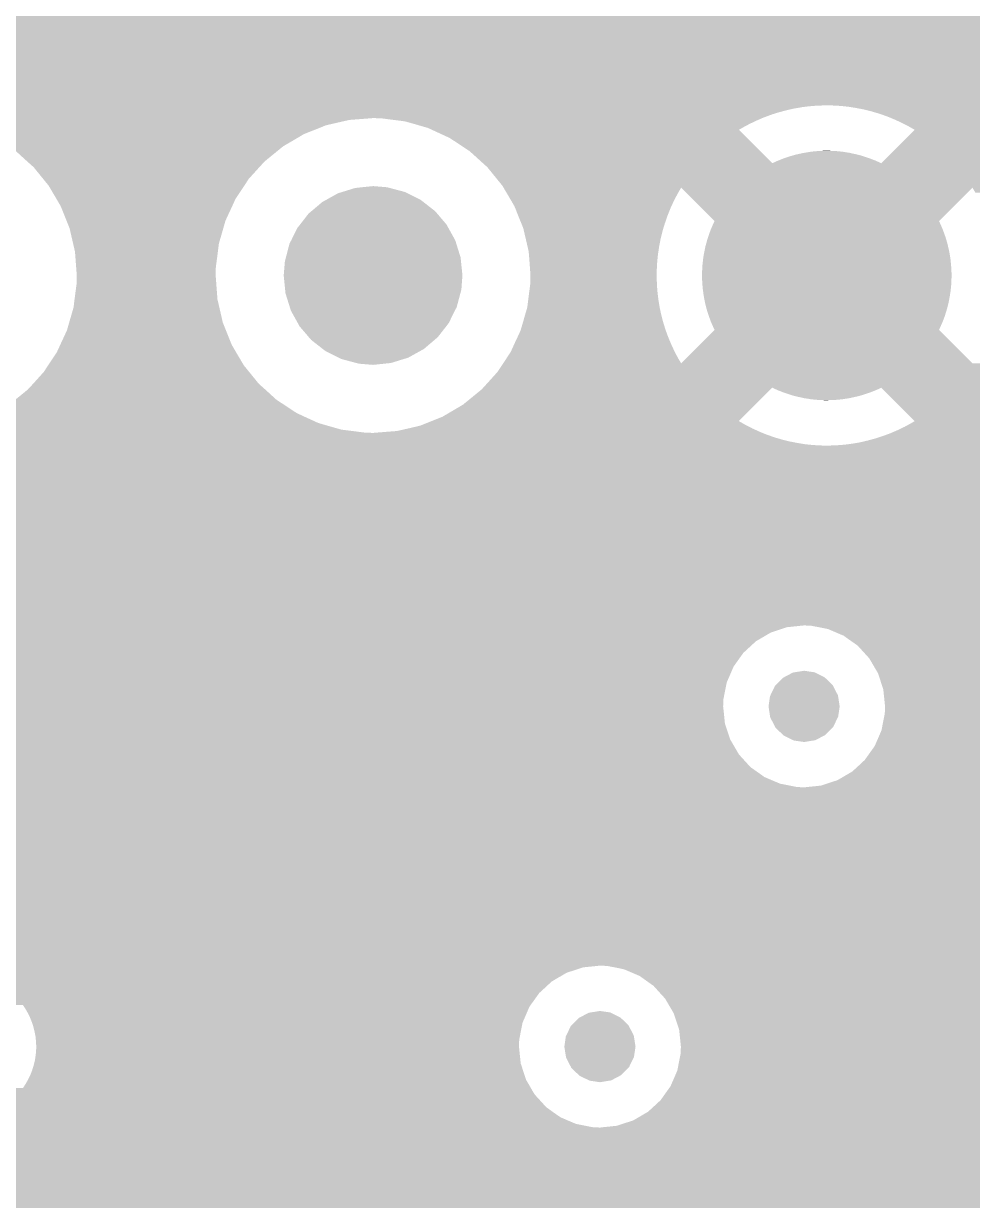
# Model space of a CAD drawing. Extents: x 295 to 953, y 10 to 290.
# Drawn here: x 633.97 to 644.59, y 228.3 to 241.48 of the extents above; entities that cross this region are included whole.
import ezdxf

# ---------------------------------------------------------------- set-up
doc = ezdxf.new("R2010")
doc.units = 0
doc.header["$LTSCALE"] = 5
doc.header["$MEASUREMENT"] = 0
doc.layers.add('FROMC1', color=7, linetype='CONTINUOUS')

msp = doc.modelspace()

# ---------------------------------------------------------------- linework, layer by layer
at = {"layer": 'FROMC1'}
for points in [[(596.096, 241.387), (596.036, 241.569), (653.376, 241.387), (653.376, 241.569)], [(596.116, 241.196), (596.096, 241.387), (653.376, 241.196), (653.376, 241.387)], [(596.076, 240.928), (596.113, 241.116), (653.376, 240.928), (653.376, 241.116)], [(596.113, 241.116), (596.116, 241.196), (653.376, 241.116), (653.376, 241.196)], [(596, 240.752), (596.076, 240.928), (653.376, 240.752), (653.376, 240.928)], [(595.889, 240.596), (596, 240.752), (653.376, 240.596), (653.376, 240.752)], [(595.871, 240.579), (595.889, 240.596), (653.376, 240.579), (653.376, 240.596)], [(605.449, 240.575), (605.37, 240.579), (653.376, 240.575), (653.376, 240.579)], [(605.523, 240.561), (605.449, 240.575), (653.376, 240.561), (653.376, 240.575)], [(605.538, 240.558), (605.523, 240.561), (642.852, 240.558), (642.94, 240.561)], [(605.574, 240.551), (605.538, 240.558), (642.765, 240.551), (642.852, 240.558)], [(643.028, 240.56), (642.94, 240.561), (653.376, 240.56), (653.376, 240.561)], [(643.116, 240.555), (643.028, 240.56), (653.376, 240.555), (653.376, 240.56)], [(643.203, 240.546), (643.116, 240.555), (653.376, 240.546), (653.376, 240.555)], [(605.63, 240.54), (605.574, 240.551), (642.677, 240.54), (642.765, 240.551)], [(605.638, 240.538), (605.63, 240.54), (642.669, 240.538), (642.677, 240.54)], [(605.669, 240.525), (605.638, 240.538), (642.591, 240.525), (642.669, 240.538)], [(605.714, 240.505), (605.669, 240.525), (642.505, 240.505), (642.591, 240.525)], [(605.768, 240.482), (605.714, 240.505), (642.42, 240.482), (642.505, 240.505)], [(605.814, 240.463), (605.768, 240.482), (642.358, 240.463), (642.42, 240.482)], [(605.824, 240.455), (605.814, 240.463), (642.336, 240.455), (642.358, 240.463)], [(605.867, 240.425), (605.824, 240.455), (642.254, 240.425), (642.336, 240.455)], [(605.875, 240.419), (605.867, 240.425), (642.24, 240.419), (642.254, 240.425)], [(643.29, 240.532), (643.203, 240.546), (653.376, 240.532), (653.376, 240.546)], [(643.377, 240.515), (643.29, 240.532), (653.376, 240.515), (653.376, 240.532)], [(643.462, 240.494), (643.377, 240.515), (653.376, 240.494), (653.376, 240.515)], [(643.546, 240.469), (643.462, 240.494), (653.376, 240.469), (653.376, 240.494)], [(643.63, 240.44), (643.546, 240.469), (653.376, 240.44), (653.376, 240.469)], [(643.711, 240.407), (643.63, 240.44), (653.376, 240.407), (653.376, 240.44)], [(632.893, 240.416), (632.802, 240.419), (637.85, 240.416), (637.882, 240.419)], [(633.032, 240.398), (632.893, 240.416), (637.615, 240.398), (637.85, 240.416)], [(633.159, 240.382), (633.032, 240.398), (637.545, 240.382), (637.615, 240.398)], [(633.312, 240.338), (633.159, 240.382), (637.354, 240.338), (637.545, 240.382)], [(633.416, 240.308), (633.312, 240.338), (637.28, 240.308), (637.354, 240.338)], [(633.566, 240.239), (633.416, 240.308), (637.106, 240.239), (637.28, 240.308)], [(637.973, 240.416), (637.882, 240.419), (642.234, 240.416), (642.24, 240.419)], [(638.178, 240.39), (637.973, 240.416), (642.173, 240.39), (642.234, 240.416)], [(638.239, 240.382), (638.178, 240.39), (642.157, 240.382), (642.173, 240.39)], [(638.345, 240.352), (638.239, 240.382), (642.094, 240.352), (642.157, 240.382)], [(638.49, 240.31), (638.345, 240.352), (642.016, 240.31), (642.094, 240.352)], [(638.496, 240.308), (638.49, 240.31), (642.014, 240.308), (642.016, 240.31)], [(638.542, 240.287), (638.496, 240.308), (641.977, 240.287), (642.014, 240.308)], [(643.791, 240.371), (643.711, 240.407), (653.376, 240.371), (653.376, 240.407)], [(643.87, 240.331), (643.791, 240.371), (653.376, 240.331), (653.376, 240.371)], [(643.946, 240.287), (643.87, 240.331), (653.376, 240.287), (653.376, 240.331)], [(633.659, 240.196), (633.566, 240.239), (637.034, 240.196), (637.106, 240.239)], [(633.799, 240.103), (633.659, 240.196), (636.875, 240.103), (637.034, 240.196)], [(638.739, 240.196), (638.542, 240.287), (642.068, 240.196), (641.977, 240.287)], [(638.962, 240.049), (638.739, 240.196), (642.215, 240.049), (642.068, 240.196)], [(643.572, 239.913), (643.946, 240.287), (653.376, 239.913), (653.376, 240.287)], [(633.882, 240.049), (633.799, 240.103), (636.809, 240.049), (636.875, 240.103)], [(634.008, 239.934), (633.882, 240.049), (636.668, 239.934), (636.809, 240.049)], [(639.112, 239.913), (638.962, 240.049), (642.351, 239.913), (642.215, 240.049)], [(642.69, 240.026), (642.711, 240.03), (643.231, 240.026), (643.215, 240.03)], [(642.711, 240.03), (642.765, 240.039), (643.215, 240.03), (643.156, 240.039)], [(642.765, 240.039), (642.786, 240.042), (643.156, 240.039), (643.14, 240.042)], [(642.786, 240.042), (642.84, 240.048), (643.14, 240.042), (643.08, 240.048)], [(642.84, 240.048), (642.864, 240.049), (643.08, 240.048), (643.065, 240.049)], [(642.864, 240.049), (642.915, 240.052), (643.065, 240.049), (643, 240.052)], [(642.915, 240.052), (642.99, 240.053), (643, 240.052), (642.99, 240.053)], [(634.08, 239.87), (634.008, 239.934), (636.609, 239.87), (636.668, 239.934)], [(639.16, 239.87), (639.112, 239.913), (653.376, 239.87), (653.376, 239.913)], [(642.351, 239.913), (642.403, 239.937), (643.572, 239.913), (643.519, 239.937)], [(642.403, 239.937), (642.421, 239.944), (643.519, 239.937), (643.503, 239.944)], [(642.421, 239.944), (642.473, 239.965), (643.503, 239.944), (643.449, 239.965)], [(642.473, 239.965), (642.491, 239.971), (643.449, 239.965), (643.433, 239.971)], [(642.491, 239.971), (642.545, 239.989), (643.433, 239.971), (643.377, 239.989)], [(642.545, 239.989), (642.563, 239.995), (643.377, 239.989), (643.361, 239.995)], [(642.563, 239.995), (642.617, 240.01), (643.361, 239.995), (643.305, 240.01)], [(642.617, 240.01), (642.636, 240.014), (643.305, 240.01), (643.288, 240.014)], [(642.636, 240.014), (642.69, 240.026), (643.288, 240.014), (643.231, 240.026)], [(634.189, 239.736), (634.08, 239.87), (636.488, 239.736), (636.609, 239.87)], [(639.329, 239.662), (639.16, 239.87), (653.376, 239.662), (653.376, 239.87)], [(634.249, 239.662), (634.189, 239.736), (636.44, 239.662), (636.488, 239.736)], [(634.337, 239.513), (634.249, 239.662), (636.341, 239.513), (636.44, 239.662)], [(637.539, 239.592), (637.681, 239.636), (638.235, 239.592), (638.069, 239.636)], [(637.681, 239.636), (637.756, 239.644), (638.069, 239.636), (638.041, 239.644)], [(637.756, 239.644), (637.882, 239.657), (638.041, 239.644), (637.882, 239.657)], [(639.342, 239.64), (639.329, 239.662), (653.376, 239.64), (653.376, 239.662)], [(639.387, 239.564), (639.342, 239.64), (641.287, 239.564), (641.331, 239.64)], [(641.705, 239.266), (641.331, 239.64), (644.218, 239.266), (644.592, 239.64)], [(644.626, 239.583), (644.592, 239.64), (653.376, 239.583), (653.376, 239.64)], [(634.384, 239.432), (634.337, 239.513), (636.304, 239.432), (636.341, 239.513)], [(637.313, 239.479), (637.355, 239.502), (638.445, 239.479), (638.415, 239.502)], [(637.355, 239.502), (637.489, 239.577), (638.415, 239.502), (638.267, 239.577)], [(637.489, 239.577), (637.539, 239.592), (638.267, 239.577), (638.235, 239.592)], [(639.433, 239.486), (639.387, 239.564), (641.247, 239.486), (641.287, 239.564)], [(634.449, 239.27), (634.384, 239.432), (636.229, 239.27), (636.304, 239.432)], [(637.159, 239.349), (637.194, 239.378), (638.6, 239.349), (638.574, 239.378)], [(637.194, 239.378), (637.313, 239.479), (638.574, 239.378), (638.445, 239.479)], [(639.464, 239.432), (639.433, 239.486), (641.222, 239.432), (641.247, 239.486)], [(639.475, 239.406), (639.464, 239.432), (641.21, 239.406), (641.222, 239.432)], [(639.507, 239.324), (639.475, 239.406), (641.178, 239.324), (641.21, 239.406)], [(634.484, 239.183), (634.449, 239.27), (636.204, 239.183), (636.229, 239.27)], [(637.063, 239.225), (637.159, 239.349), (638.705, 239.225), (638.6, 239.349)], [(639.541, 239.241), (639.507, 239.324), (641.149, 239.241), (641.178, 239.324)], [(639.564, 239.183), (639.541, 239.241), (641.131, 239.183), (641.149, 239.241)], [(641.674, 239.197), (641.693, 239.24), (644.249, 239.197), (644.23, 239.24)], [(641.693, 239.24), (641.705, 239.266), (644.23, 239.24), (644.218, 239.266)], [(634.523, 239.013), (634.484, 239.183), (636.155, 239.013), (636.204, 239.183)], [(636.965, 239.049), (637.035, 239.19), (638.802, 239.049), (638.724, 239.19)], [(637.035, 239.19), (637.063, 239.225), (638.724, 239.19), (638.705, 239.225)], [(639.57, 239.157), (639.564, 239.183), (641.124, 239.157), (641.131, 239.183)], [(639.59, 239.071), (639.57, 239.157), (641.102, 239.071), (641.124, 239.157)], [(641.638, 239.1), (641.646, 239.127), (644.286, 239.1), (644.276, 239.127)], [(641.646, 239.127), (641.663, 239.171), (644.276, 239.127), (644.26, 239.171)], [(641.663, 239.171), (641.674, 239.197), (644.26, 239.171), (644.249, 239.197)], [(634.544, 238.923), (634.523, 239.013), (636.144, 238.923), (636.155, 239.013)], [(636.905, 238.856), (636.945, 239.01), (638.862, 238.856), (638.814, 239.01)], [(636.945, 239.01), (636.965, 239.049), (638.814, 239.01), (638.802, 239.049)], [(639.61, 238.985), (639.59, 239.071), (641.085, 238.985), (641.102, 239.071)], [(639.624, 238.923), (639.61, 238.985), (641.076, 238.923), (641.085, 238.985)], [(641.597, 238.955), (641.603, 238.983), (644.326, 238.955), (644.319, 238.983)], [(641.603, 238.983), (641.616, 239.028), (644.319, 238.983), (644.308, 239.028)], [(641.616, 239.028), (641.623, 239.056), (644.308, 239.028), (644.3, 239.056)], [(641.623, 239.056), (641.638, 239.1), (644.3, 239.056), (644.286, 239.1)], [(634.557, 238.748), (634.544, 238.923), (636.121, 238.748), (636.144, 238.923)], [(636.894, 238.815), (636.905, 238.856), (638.866, 238.815), (638.862, 238.856)], [(639.626, 238.898), (639.624, 238.923), (641.072, 238.898), (641.076, 238.923)], [(639.633, 238.81), (639.626, 238.898), (641.063, 238.81), (641.072, 238.898)], [(641.576, 238.835), (641.583, 238.881), (644.347, 238.835), (644.34, 238.881)], [(641.583, 238.881), (641.588, 238.909), (644.34, 238.881), (644.335, 238.909)], [(641.588, 238.909), (641.597, 238.955), (644.335, 238.909), (644.326, 238.955)], [(634.564, 238.656), (634.557, 238.748), (636.119, 238.656), (636.121, 238.748)], [(636.881, 238.656), (636.894, 238.815), (638.882, 238.656), (638.866, 238.815)], [(639.639, 238.723), (639.633, 238.81), (641.058, 238.723), (641.063, 238.81)], [(639.644, 238.656), (639.639, 238.723), (641.057, 238.656), (641.058, 238.723)], [(641.565, 238.685), (641.567, 238.731), (644.358, 238.685), (644.357, 238.731)], [(641.567, 238.731), (641.568, 238.76), (644.357, 238.731), (644.354, 238.76)], [(641.568, 238.76), (641.573, 238.806), (644.354, 238.76), (644.35, 238.806)], [(641.573, 238.806), (641.576, 238.835), (644.35, 238.806), (644.347, 238.835)], [(634.562, 238.564), (634.564, 238.656), (636.126, 238.564), (636.119, 238.656)], [(636.897, 238.497), (636.881, 238.656), (638.87, 238.497), (638.882, 238.656)], [(639.642, 238.568), (639.644, 238.656), (641.059, 238.568), (641.057, 238.656)], [(641.565, 238.656), (641.565, 238.685), (644.359, 238.656), (644.358, 238.685)], [(641.565, 238.627), (641.565, 238.656), (644.358, 238.627), (644.359, 238.656)], [(641.567, 238.581), (641.565, 238.627), (644.356, 238.581), (644.358, 238.627)], [(641.569, 238.552), (641.567, 238.581), (644.355, 238.552), (644.356, 238.581)], [(634.539, 238.389), (634.562, 238.564), (636.139, 238.389), (636.126, 238.564)], [(636.901, 238.456), (636.897, 238.497), (638.859, 238.456), (638.87, 238.497)], [(636.949, 238.302), (636.901, 238.456), (638.818, 238.302), (638.859, 238.456)], [(639.62, 238.393), (639.631, 238.48), (641.075, 238.393), (641.065, 238.48)], [(639.631, 238.48), (639.642, 238.564), (641.065, 238.48), (641.059, 238.564)], [(639.642, 238.564), (639.642, 238.568), (641.059, 238.564), (641.059, 238.568)], [(641.573, 238.506), (641.569, 238.552), (644.35, 238.506), (644.355, 238.552)], [(641.577, 238.477), (641.573, 238.506), (644.347, 238.477), (644.35, 238.506)], [(641.583, 238.431), (641.577, 238.477), (644.34, 238.431), (644.347, 238.477)], [(634.528, 238.299), (634.539, 238.389), (636.16, 238.299), (636.139, 238.389)], [(639.609, 238.306), (639.62, 238.393), (641.089, 238.306), (641.075, 238.393)], [(641.588, 238.403), (641.583, 238.431), (644.335, 238.403), (644.34, 238.431)], [(641.597, 238.357), (641.588, 238.403), (644.326, 238.357), (644.335, 238.403)], [(641.604, 238.329), (641.597, 238.357), (644.32, 238.329), (644.326, 238.357)], [(641.615, 238.284), (641.604, 238.329), (644.308, 238.284), (644.32, 238.329)], [(634.479, 238.129), (634.528, 238.299), (636.199, 238.129), (636.16, 238.299)], [(636.961, 238.263), (636.949, 238.302), (638.798, 238.263), (638.818, 238.302)], [(637.039, 238.122), (636.961, 238.263), (638.728, 238.122), (638.798, 238.263)], [(639.561, 238.135), (639.585, 238.22), (641.129, 238.135), (641.107, 238.22)], [(639.585, 238.22), (639.608, 238.299), (641.107, 238.22), (641.09, 238.299)], [(639.608, 238.299), (639.609, 238.306), (641.09, 238.299), (641.089, 238.306)], [(641.623, 238.256), (641.615, 238.284), (644.3, 238.256), (644.308, 238.284)], [(641.637, 238.212), (641.623, 238.256), (644.286, 238.212), (644.3, 238.256)], [(641.647, 238.185), (641.637, 238.212), (644.277, 238.185), (644.286, 238.212)], [(641.663, 238.141), (641.647, 238.185), (644.26, 238.141), (644.277, 238.185)], [(634.454, 238.042), (634.479, 238.129), (636.234, 238.042), (636.199, 238.129)], [(637.058, 238.087), (637.039, 238.122), (638.701, 238.087), (638.728, 238.122)], [(637.164, 237.963), (637.058, 238.087), (638.604, 237.963), (638.701, 238.087)], [(639.534, 238.042), (639.536, 238.051), (641.158, 238.042), (641.155, 238.051)], [(639.536, 238.051), (639.561, 238.135), (641.155, 238.051), (641.129, 238.135)], [(641.674, 238.115), (641.663, 238.141), (644.249, 238.115), (644.26, 238.141)], [(641.693, 238.072), (641.674, 238.115), (644.23, 238.072), (644.249, 238.115)], [(641.705, 238.046), (641.693, 238.072), (644.218, 238.046), (644.23, 238.072)], [(634.379, 237.88), (634.454, 238.042), (636.299, 237.88), (636.234, 238.042)], [(637.189, 237.934), (637.164, 237.963), (638.569, 237.934), (638.604, 237.963)], [(637.318, 237.833), (637.189, 237.934), (638.451, 237.833), (638.569, 237.934)], [(639.462, 237.887), (639.5, 237.968), (641.219, 237.887), (641.185, 237.968)], [(639.5, 237.968), (639.534, 238.042), (641.185, 237.968), (641.158, 238.042)], [(641.331, 237.672), (641.705, 238.046), (644.593, 237.672), (644.218, 238.046)], [(634.243, 237.65), (634.342, 237.799), (636.434, 237.65), (636.346, 237.799)], [(634.342, 237.799), (634.379, 237.88), (636.346, 237.799), (636.299, 237.88)], [(637.348, 237.81), (637.318, 237.833), (638.409, 237.81), (638.451, 237.833)], [(637.496, 237.735), (637.348, 237.81), (638.274, 237.735), (638.409, 237.81)], [(639.376, 237.729), (639.422, 237.799), (641.297, 237.729), (641.26, 237.799)], [(639.422, 237.799), (639.426, 237.807), (641.26, 237.799), (641.256, 237.807)], [(639.426, 237.807), (639.462, 237.887), (641.256, 237.807), (641.219, 237.887)], [(637.528, 237.72), (637.496, 237.735), (638.224, 237.72), (638.274, 237.735)], [(637.694, 237.676), (637.528, 237.72), (638.082, 237.676), (638.224, 237.72)], [(637.723, 237.668), (637.694, 237.676), (638.007, 237.668), (638.082, 237.676)], [(637.882, 237.655), (637.723, 237.668), (637.882, 237.655), (638.007, 237.668)], [(639.275, 237.576), (639.338, 237.672), (653.376, 237.576), (653.376, 237.672)], [(639.338, 237.672), (639.376, 237.729), (641.331, 237.672), (641.297, 237.729)], [(634.074, 237.442), (634.195, 237.576), (636.603, 237.442), (636.494, 237.576)], [(634.195, 237.576), (634.243, 237.65), (636.494, 237.576), (636.434, 237.65)], [(639.115, 237.399), (639.275, 237.576), (653.376, 237.399), (653.376, 237.576)], [(634.015, 237.378), (634.074, 237.442), (636.675, 237.378), (636.603, 237.442)], [(639.095, 237.378), (639.115, 237.399), (642.33, 237.378), (642.351, 237.399)], [(642.404, 237.375), (642.351, 237.399), (643.52, 237.375), (643.572, 237.399)], [(643.946, 237.025), (643.572, 237.399), (653.376, 237.025), (653.376, 237.399)], [(633.808, 237.209), (633.874, 237.263), (636.884, 237.209), (636.801, 237.263)], [(633.874, 237.263), (634.015, 237.378), (636.801, 237.263), (636.675, 237.378)], [(638.888, 237.209), (639.095, 237.378), (642.161, 237.209), (642.33, 237.378)], [(642.42, 237.368), (642.404, 237.375), (643.502, 237.368), (643.52, 237.375)], [(642.474, 237.347), (642.42, 237.368), (643.45, 237.347), (643.502, 237.368)], [(642.49, 237.341), (642.474, 237.347), (643.432, 237.341), (643.45, 237.347)], [(642.546, 237.323), (642.49, 237.341), (643.379, 237.323), (643.432, 237.341)], [(642.562, 237.317), (642.546, 237.323), (643.36, 237.317), (643.379, 237.323)], [(642.618, 237.302), (642.562, 237.317), (643.306, 237.302), (643.36, 237.317)], [(642.635, 237.298), (642.618, 237.302), (643.287, 237.298), (643.306, 237.302)], [(642.692, 237.286), (642.635, 237.298), (643.233, 237.286), (643.287, 237.298)], [(642.708, 237.282), (642.692, 237.286), (643.213, 237.282), (643.233, 237.286)], [(642.767, 237.273), (642.708, 237.282), (643.158, 237.273), (643.213, 237.282)], [(642.783, 237.27), (642.767, 237.273), (643.137, 237.27), (643.158, 237.273)], [(642.843, 237.264), (642.783, 237.27), (643.083, 237.264), (643.137, 237.27)], [(642.858, 237.263), (642.843, 237.264), (643.059, 237.263), (643.083, 237.264)], [(642.923, 237.26), (642.858, 237.263), (643.008, 237.26), (643.059, 237.263)], [(642.933, 237.259), (642.923, 237.26), (642.933, 237.259), (643.008, 237.26)], [(633.649, 237.116), (633.808, 237.209), (637.025, 237.116), (636.884, 237.209)], [(638.657, 237.073), (638.888, 237.209), (642.025, 237.073), (642.161, 237.209)], [(633.329, 236.974), (633.403, 237.004), (637.371, 236.974), (637.268, 237.004)], [(633.403, 237.004), (633.577, 237.073), (637.268, 237.004), (637.117, 237.073)], [(633.577, 237.073), (633.649, 237.116), (637.117, 237.073), (637.025, 237.116)], [(638.427, 236.981), (638.537, 237.025), (642.054, 236.981), (641.977, 237.025)], [(638.537, 237.025), (638.657, 237.073), (641.977, 237.025), (642.025, 237.073)], [(643.83, 236.96), (643.907, 237.002), (653.376, 236.96), (653.376, 237.002)], [(643.907, 237.002), (643.946, 237.025), (653.376, 237.002), (653.376, 237.025)], [(612.344, 236.872), (612.331, 236.893), (642.294, 236.872), (642.24, 236.893)], [(612.36, 236.843), (612.344, 236.872), (642.377, 236.843), (642.294, 236.872)], [(632.802, 236.893), (632.833, 236.896), (637.882, 236.893), (637.79, 236.896)], [(632.833, 236.896), (633.068, 236.914), (637.79, 236.896), (637.651, 236.914)], [(633.068, 236.914), (633.138, 236.93), (637.651, 236.914), (637.525, 236.93)], [(633.138, 236.93), (633.329, 236.974), (637.525, 236.93), (637.371, 236.974)], [(637.882, 236.893), (638.032, 236.905), (642.24, 236.893), (642.212, 236.905)], [(638.032, 236.905), (638.148, 236.914), (642.212, 236.905), (642.193, 236.914)], [(638.148, 236.914), (638.268, 236.941), (642.193, 236.914), (642.132, 236.941)], [(638.268, 236.941), (638.409, 236.974), (642.132, 236.941), (642.068, 236.974)], [(638.409, 236.974), (638.427, 236.981), (642.068, 236.974), (642.054, 236.981)], [(643.587, 236.857), (643.669, 236.887), (653.376, 236.857), (653.376, 236.887)], [(643.669, 236.887), (643.75, 236.922), (653.376, 236.887), (653.376, 236.922)], [(643.75, 236.922), (643.83, 236.96), (653.376, 236.922), (653.376, 236.96)], [(612.375, 236.818), (612.36, 236.843), (642.461, 236.818), (642.377, 236.843)], [(612.388, 236.797), (612.375, 236.818), (642.546, 236.797), (642.461, 236.818)], [(612.398, 236.78), (612.388, 236.797), (642.633, 236.78), (642.546, 236.797)], [(612.405, 236.766), (612.398, 236.78), (642.72, 236.766), (642.633, 236.78)], [(612.411, 236.757), (612.405, 236.766), (642.807, 236.757), (642.72, 236.766)], [(612.414, 236.752), (612.411, 236.757), (642.895, 236.752), (642.807, 236.757)], [(612.414, 236.751), (612.414, 236.752), (642.983, 236.751), (642.895, 236.752)], [(612.419, 236.743), (612.414, 236.751), (653.376, 236.743), (653.376, 236.751)], [(612.479, 236.561), (612.419, 236.743), (653.376, 236.561), (653.376, 236.743)], [(642.983, 236.751), (643.071, 236.754), (653.376, 236.751), (653.376, 236.754)], [(643.071, 236.754), (643.159, 236.761), (653.376, 236.754), (653.376, 236.761)], [(643.159, 236.761), (643.246, 236.772), (653.376, 236.761), (653.376, 236.772)], [(643.246, 236.772), (643.333, 236.787), (653.376, 236.772), (653.376, 236.787)], [(643.333, 236.787), (643.418, 236.807), (653.376, 236.787), (653.376, 236.807)], [(643.418, 236.807), (643.503, 236.83), (653.376, 236.807), (653.376, 236.83)], [(643.503, 236.83), (643.587, 236.857), (653.376, 236.83), (653.376, 236.857)], [(612.499, 236.37), (612.479, 236.561), (653.376, 236.37), (653.376, 236.561)], [(612.496, 236.29), (612.499, 236.37), (653.376, 236.29), (653.376, 236.37)], [(612.459, 236.102), (612.496, 236.29), (653.376, 236.102), (653.376, 236.29)], [(612.383, 235.926), (612.459, 236.102), (653.376, 235.926), (653.376, 236.102)], [(612.272, 235.77), (612.383, 235.926), (653.376, 235.77), (653.376, 235.926)], [(612.131, 235.64), (612.272, 235.77), (653.376, 235.64), (653.376, 235.77)], [(611.965, 235.543), (612.131, 235.64), (653.376, 235.543), (653.376, 235.64)], [(605.908, 235.386), (605.992, 235.463), (653.376, 235.386), (653.376, 235.463)], [(611.593, 235.463), (611.783, 235.483), (653.376, 235.463), (653.376, 235.483)], [(611.783, 235.483), (611.965, 235.543), (653.376, 235.483), (653.376, 235.543)], [(605.56, 235.229), (605.742, 235.289), (653.376, 235.229), (653.376, 235.289)], [(605.742, 235.289), (605.908, 235.386), (653.376, 235.289), (653.376, 235.386)], [(595.939, 235.13), (595.867, 235.209), (653.376, 235.13), (653.376, 235.209)], [(605.37, 235.209), (605.56, 235.229), (653.376, 235.209), (653.376, 235.229)], [(596.036, 234.965), (595.939, 235.13), (653.376, 234.965), (653.376, 235.13)], [(596.096, 234.783), (596.036, 234.965), (653.376, 234.783), (653.376, 234.965)], [(596.101, 234.737), (596.096, 234.783), (653.376, 234.737), (653.376, 234.783)], [(596.103, 234.717), (596.101, 234.737), (642.517, 234.717), (642.708, 234.737)], [(596.109, 234.657), (596.103, 234.717), (642.335, 234.657), (642.517, 234.717)], [(596.116, 234.592), (596.109, 234.657), (642.224, 234.592), (642.335, 234.657)], [(642.787, 234.733), (642.708, 234.737), (653.376, 234.733), (653.376, 234.737)], [(642.813, 234.728), (642.787, 234.733), (653.376, 234.728), (653.376, 234.733)], [(642.815, 234.728), (642.813, 234.728), (653.375, 234.728), (653.376, 234.728)], [(642.976, 234.696), (642.815, 234.728), (653.25, 234.696), (653.375, 234.728)], [(643.011, 234.681), (642.976, 234.696), (653.189, 234.681), (653.25, 234.696)], [(643.152, 234.621), (643.011, 234.681), (653.067, 234.621), (653.189, 234.681)], [(596.097, 234.43), (596.113, 234.512), (642.028, 234.43), (642.117, 234.512)], [(596.113, 234.512), (596.115, 234.56), (642.117, 234.512), (642.169, 234.56)], [(596.115, 234.56), (596.116, 234.592), (642.169, 234.56), (642.224, 234.592)], [(643.186, 234.596), (643.152, 234.621), (653.017, 234.596), (653.067, 234.621)], [(643.308, 234.51), (643.186, 234.596), (652.908, 234.51), (653.017, 234.596)], [(643.338, 234.477), (643.308, 234.51), (652.867, 234.477), (652.908, 234.51)], [(596.076, 234.324), (596.097, 234.43), (641.952, 234.324), (642.028, 234.43)], [(643.437, 234.368), (643.338, 234.477), (652.778, 234.368), (652.867, 234.477)], [(643.46, 234.329), (643.437, 234.368), (652.745, 234.329), (652.778, 234.368)], [(596, 234.148), (596.054, 234.274), (641.863, 234.148), (641.917, 234.274)], [(596.054, 234.274), (596.076, 234.324), (641.917, 234.274), (641.952, 234.324)], [(642.602, 234.212), (642.708, 234.229), (642.823, 234.212), (642.708, 234.229)], [(643.534, 234.203), (643.46, 234.329), (652.68, 234.203), (652.745, 234.329)], [(595.889, 233.992), (595.965, 234.098), (641.82, 233.992), (641.841, 234.098)], [(595.965, 234.098), (596, 234.148), (641.841, 234.098), (641.863, 234.148)], [(642.39, 234.068), (642.47, 234.15), (643.028, 234.068), (642.943, 234.15)], [(642.47, 234.15), (642.482, 234.156), (642.943, 234.15), (642.937, 234.156)], [(642.482, 234.156), (642.582, 234.209), (642.937, 234.156), (642.829, 234.209)], [(642.582, 234.209), (642.602, 234.212), (642.829, 234.209), (642.823, 234.212)], [(643.549, 234.159), (643.534, 234.203), (652.657, 234.159), (652.68, 234.203)], [(643.594, 234.021), (643.549, 234.159), (652.62, 234.021), (652.657, 234.159)], [(595.871, 233.975), (595.889, 233.992), (641.817, 233.975), (641.82, 233.992)], [(605.449, 233.971), (605.37, 233.975), (641.816, 233.971), (641.817, 233.975)], [(605.638, 233.934), (605.449, 233.971), (641.809, 233.934), (641.816, 233.971)], [(642.331, 233.955), (642.381, 234.059), (643.086, 233.955), (643.032, 234.059)], [(642.381, 234.059), (642.39, 234.068), (643.032, 234.059), (643.028, 234.068)], [(643.599, 233.974), (643.594, 234.021), (652.607, 233.974), (652.62, 234.021)], [(643.614, 233.83), (643.599, 233.974), (652.596, 233.83), (652.607, 233.974)], [(605.694, 233.91), (605.638, 233.934), (641.804, 233.91), (641.809, 233.934)], [(605.814, 233.859), (605.694, 233.91), (641.802, 233.859), (641.804, 233.91)], [(605.854, 233.83), (605.814, 233.859), (641.801, 233.83), (641.802, 233.859)], [(642.309, 233.83), (642.326, 233.945), (643.106, 233.83), (643.088, 233.945)], [(642.326, 233.945), (642.331, 233.955), (643.088, 233.945), (643.086, 233.955)], [(605.97, 233.748), (605.854, 233.83), (641.81, 233.748), (641.801, 233.83)], [(606.069, 233.639), (605.97, 233.748), (641.821, 233.639), (641.81, 233.748)], [(642.327, 233.715), (642.309, 233.83), (643.089, 233.715), (643.106, 233.83)], [(642.329, 233.705), (642.327, 233.715), (643.084, 233.705), (643.089, 233.715)], [(642.383, 233.601), (642.329, 233.705), (643.034, 233.601), (643.084, 233.705)], [(643.589, 233.639), (643.611, 233.75), (652.616, 233.639), (652.604, 233.75)], [(643.611, 233.75), (643.614, 233.83), (652.604, 233.75), (652.596, 233.83)], [(606.099, 233.606), (606.069, 233.639), (641.832, 233.606), (641.821, 233.639)], [(606.187, 233.457), (606.099, 233.606), (641.881, 233.457), (641.832, 233.606)], [(642.387, 233.592), (642.383, 233.601), (643.025, 233.592), (643.034, 233.601)], [(642.472, 233.51), (642.387, 233.592), (642.945, 233.51), (643.025, 233.592)], [(643.574, 233.562), (643.589, 233.639), (652.641, 233.562), (652.616, 233.639)], [(606.196, 233.441), (606.187, 233.457), (641.891, 233.441), (641.881, 233.457)], [(606.245, 233.292), (606.196, 233.441), (641.978, 233.292), (641.891, 233.441)], [(642.478, 233.504), (642.472, 233.51), (642.933, 233.504), (642.945, 233.51)], [(642.586, 233.451), (642.478, 233.504), (642.833, 233.451), (642.933, 233.504)], [(642.593, 233.448), (642.586, 233.451), (642.813, 233.448), (642.833, 233.451)], [(642.708, 233.431), (642.593, 233.448), (642.708, 233.431), (642.813, 233.448)], [(643.498, 233.386), (643.529, 233.457), (652.718, 233.386), (652.676, 233.457)], [(643.529, 233.457), (643.574, 233.562), (652.676, 233.457), (652.641, 233.562)], [(643.431, 233.292), (643.498, 233.386), (652.773, 233.292), (652.718, 233.386)], [(606.256, 233.259), (606.245, 233.292), (642.008, 233.259), (641.978, 233.292)], [(606.268, 233.15), (606.256, 233.259), (642.107, 233.15), (642.008, 233.259)], [(643.301, 233.15), (643.387, 233.23), (652.902, 233.15), (652.83, 233.23)], [(643.387, 233.23), (643.431, 233.292), (652.83, 233.23), (652.773, 233.292)], [(606.276, 233.068), (606.268, 233.15), (642.223, 233.068), (642.107, 233.15)], [(606.275, 233.039), (606.276, 233.068), (642.263, 233.039), (642.223, 233.068)], [(643.142, 233.039), (643.246, 233.1), (653.058, 233.039), (652.973, 233.1)], [(643.246, 233.1), (643.301, 233.15), (652.973, 233.1), (652.902, 233.15)], [(606.236, 232.8), (606.26, 232.923), (653.376, 232.8), (653.376, 232.923)], [(606.26, 232.923), (606.261, 232.927), (642.708, 232.923), (642.628, 232.927)], [(606.261, 232.927), (606.268, 232.964), (642.628, 232.927), (642.44, 232.964)], [(606.268, 232.964), (606.273, 232.988), (642.44, 232.964), (642.383, 232.988)], [(606.273, 232.988), (606.275, 233.039), (642.383, 232.988), (642.263, 233.039)], [(642.708, 232.923), (642.788, 232.932), (653.376, 232.923), (653.376, 232.932)], [(642.788, 232.932), (642.792, 232.932), (653.376, 232.932), (653.375, 232.932)], [(642.792, 232.932), (642.898, 232.943), (653.375, 232.932), (653.325, 232.943)], [(642.898, 232.943), (642.96, 232.964), (653.325, 232.943), (653.235, 232.964)], [(642.96, 232.964), (643.08, 233.003), (653.235, 232.964), (653.142, 233.003)], [(643.08, 233.003), (643.142, 233.039), (653.142, 233.003), (653.058, 233.039)], [(606.16, 232.624), (606.236, 232.8), (653.376, 232.624), (653.376, 232.8)], [(606.049, 232.468), (606.115, 232.56), (653.376, 232.468), (653.376, 232.56)], [(606.115, 232.56), (606.16, 232.624), (653.376, 232.56), (653.376, 232.624)], [(605.908, 232.338), (606.049, 232.468), (653.376, 232.338), (653.376, 232.468)], [(605.742, 232.241), (605.908, 232.338), (653.376, 232.241), (653.376, 232.338)], [(605.607, 232.197), (605.742, 232.241), (653.376, 232.197), (653.376, 232.241)], [(611.672, 232.193), (611.593, 232.197), (653.376, 232.193), (653.376, 232.197)], [(611.861, 232.156), (611.672, 232.193), (653.376, 232.156), (653.376, 232.193)], [(612.037, 232.081), (611.861, 232.156), (653.376, 232.081), (653.376, 232.156)], [(612.193, 231.97), (612.037, 232.081), (653.376, 231.97), (653.376, 232.081)], [(612.322, 231.828), (612.193, 231.97), (653.376, 231.828), (653.376, 231.97)], [(612.419, 231.663), (612.322, 231.828), (653.376, 231.663), (653.376, 231.828)], [(612.479, 231.481), (612.419, 231.663), (653.376, 231.481), (653.376, 231.663)], [(612.499, 231.29), (612.479, 231.481), (653.376, 231.29), (653.376, 231.481)], [(612.459, 231.022), (612.496, 231.21), (653.376, 231.022), (653.376, 231.21)], [(612.496, 231.21), (612.499, 231.29), (653.376, 231.21), (653.376, 231.29)], [(612.418, 230.927), (612.459, 231.022), (653.376, 230.927), (653.376, 231.022)], [(627.293, 230.923), (627.214, 230.927), (640.388, 230.923), (640.422, 230.927)], [(627.379, 230.907), (627.293, 230.923), (640.231, 230.907), (640.388, 230.923)], [(627.482, 230.886), (627.379, 230.907), (640.169, 230.886), (640.231, 230.907)], [(627.574, 230.847), (627.482, 230.886), (640.049, 230.847), (640.169, 230.886)], [(627.636, 230.82), (627.574, 230.847), (640.003, 230.82), (640.049, 230.847)], [(633.349, 230.819), (633.292, 230.82), (640.002, 230.819), (640.003, 230.82)], [(633.406, 230.814), (633.349, 230.819), (639.994, 230.814), (640.002, 230.819)], [(633.462, 230.805), (633.406, 230.814), (639.978, 230.805), (639.994, 230.814)], [(633.518, 230.793), (633.462, 230.805), (639.956, 230.793), (639.978, 230.805)], [(640.501, 230.923), (640.422, 230.927), (651.056, 230.923), (651.09, 230.927)], [(640.587, 230.907), (640.501, 230.923), (650.899, 230.907), (651.056, 230.923)], [(640.69, 230.886), (640.587, 230.907), (650.837, 230.886), (650.899, 230.907)], [(640.782, 230.847), (640.69, 230.886), (650.717, 230.847), (650.837, 230.886)], [(640.866, 230.811), (640.782, 230.847), (650.655, 230.811), (650.717, 230.847)], [(640.951, 230.75), (640.866, 230.811), (650.551, 230.75), (650.655, 230.811)], [(633.572, 230.776), (633.518, 230.793), (639.928, 230.776), (639.956, 230.793)], [(633.625, 230.755), (633.572, 230.776), (639.892, 230.755), (639.928, 230.776)], [(633.637, 230.75), (633.625, 230.755), (639.883, 230.75), (639.892, 230.755)], [(633.677, 230.731), (633.637, 230.75), (639.863, 230.731), (639.883, 230.75)], [(633.727, 230.703), (633.677, 230.731), (639.832, 230.703), (639.863, 230.731)], [(633.723, 230.62), (633.774, 230.671), (639.742, 230.62), (639.798, 230.671)], [(633.774, 230.671), (633.727, 230.703), (639.798, 230.671), (639.832, 230.703)], [(641.022, 230.7), (640.951, 230.75), (650.497, 230.7), (650.551, 230.75)], [(641.094, 230.62), (641.022, 230.7), (650.41, 230.62), (650.497, 230.7)], [(633.63, 230.527), (633.723, 230.62), (639.676, 230.527), (639.742, 230.62)], [(641.151, 230.558), (641.094, 230.62), (650.366, 230.558), (650.41, 230.62)], [(641.206, 230.464), (641.151, 230.558), (650.299, 230.464), (650.366, 230.558)], [(627.986, 230.485), (627.962, 230.527), (639.645, 230.485), (639.676, 230.527)], [(633.975, 230.464), (633.961, 230.485), (639.631, 230.464), (639.645, 230.485)], [(633.983, 230.452), (633.975, 230.464), (639.626, 230.452), (639.631, 230.464)], [(634.012, 230.403), (633.983, 230.452), (639.605, 230.403), (639.626, 230.452)], [(640.316, 230.402), (640.422, 230.419), (640.537, 230.402), (640.422, 230.419)], [(641.248, 230.393), (641.206, 230.464), (650.268, 230.393), (650.299, 230.464)], [(634.038, 230.352), (634.012, 230.403), (639.583, 230.352), (639.605, 230.403)], [(634.059, 230.299), (634.038, 230.352), (639.56, 230.299), (639.583, 230.352)], [(634.063, 230.288), (634.059, 230.299), (639.555, 230.288), (639.56, 230.299)], [(634.077, 230.245), (634.063, 230.288), (639.547, 230.245), (639.555, 230.288)], [(640.104, 230.258), (640.184, 230.34), (640.742, 230.258), (640.657, 230.34)], [(640.184, 230.34), (640.196, 230.346), (640.657, 230.34), (640.651, 230.346)], [(640.196, 230.346), (640.296, 230.399), (640.651, 230.346), (640.543, 230.399)], [(640.296, 230.399), (640.316, 230.402), (640.543, 230.399), (640.537, 230.402)], [(641.283, 230.288), (641.248, 230.393), (650.223, 230.288), (650.268, 230.393)], [(641.308, 230.211), (641.283, 230.288), (650.208, 230.211), (650.223, 230.288)], [(634.091, 230.19), (634.077, 230.245), (639.536, 230.19), (639.547, 230.245)], [(634.102, 230.134), (634.091, 230.19), (639.525, 230.134), (639.536, 230.19)], [(640.04, 230.135), (640.045, 230.145), (640.802, 230.135), (640.8, 230.145)], [(640.045, 230.145), (640.095, 230.249), (640.8, 230.145), (640.746, 230.249)], [(640.095, 230.249), (640.104, 230.258), (640.746, 230.249), (640.742, 230.258)], [(641.32, 230.1), (641.308, 230.211), (650.186, 230.1), (650.208, 230.211)], [(634.105, 230.1), (634.102, 230.134), (639.518, 230.1), (639.525, 230.134)], [(634.108, 230.077), (634.105, 230.1), (639.517, 230.077), (639.518, 230.1)], [(634.11, 230.02), (634.108, 230.077), (639.515, 230.02), (639.517, 230.077)], [(634.109, 229.981), (634.11, 230.02), (639.519, 229.981), (639.515, 230.02)], [(640.023, 230.02), (640.04, 230.135), (640.82, 230.02), (640.802, 230.135)], [(640.041, 229.905), (640.023, 230.02), (640.803, 229.905), (640.82, 230.02)], [(641.328, 230.02), (641.32, 230.1), (650.183, 230.02), (650.186, 230.1)], [(641.325, 229.94), (641.328, 230.02), (650.191, 229.94), (650.183, 230.02)], [(634.095, 229.867), (634.104, 229.924), (639.531, 229.867), (639.525, 229.924)], [(634.104, 229.924), (634.109, 229.981), (639.525, 229.924), (639.519, 229.981)], [(640.043, 229.895), (640.041, 229.905), (640.798, 229.895), (640.803, 229.905)], [(640.097, 229.791), (640.043, 229.895), (640.748, 229.791), (640.798, 229.895)], [(641.303, 229.829), (641.325, 229.94), (650.203, 229.829), (650.191, 229.94)], [(634.045, 229.704), (634.065, 229.757), (639.576, 229.704), (639.559, 229.757)], [(634.065, 229.757), (634.082, 229.812), (639.559, 229.757), (639.541, 229.812)], [(634.082, 229.812), (634.086, 229.829), (639.541, 229.812), (639.535, 229.829)], [(634.086, 229.829), (634.095, 229.867), (639.535, 229.829), (639.531, 229.867)], [(640.101, 229.782), (640.097, 229.791), (640.739, 229.782), (640.748, 229.791)], [(640.186, 229.7), (640.101, 229.782), (640.659, 229.7), (640.739, 229.782)], [(641.243, 229.647), (641.288, 229.752), (650.263, 229.647), (650.228, 229.752)], [(641.288, 229.752), (641.303, 229.829), (650.228, 229.752), (650.203, 229.829)], [(633.992, 229.603), (634.017, 229.647), (639.621, 229.603), (639.595, 229.647)], [(634.017, 229.647), (634.02, 229.653), (639.595, 229.647), (639.593, 229.653)], [(634.02, 229.653), (634.045, 229.704), (639.593, 229.653), (639.576, 229.704)], [(640.192, 229.694), (640.186, 229.7), (640.647, 229.694), (640.659, 229.7)], [(640.3, 229.641), (640.192, 229.694), (640.547, 229.641), (640.647, 229.694)], [(640.307, 229.638), (640.3, 229.641), (640.527, 229.638), (640.547, 229.641)], [(640.422, 229.621), (640.307, 229.638), (640.422, 229.621), (640.527, 229.638)], [(641.212, 229.576), (641.243, 229.647), (650.305, 229.576), (650.263, 229.647)], [(627.96, 229.513), (627.99, 229.555), (639.673, 229.513), (639.649, 229.555)], [(633.661, 229.482), (633.63, 229.513), (639.692, 229.482), (639.673, 229.513)], [(633.961, 229.555), (633.992, 229.603), (639.649, 229.555), (639.621, 229.603)], [(641.145, 229.482), (641.212, 229.576), (650.36, 229.482), (650.305, 229.576)], [(633.774, 229.369), (633.661, 229.482), (639.795, 229.369), (639.692, 229.482)], [(633.731, 229.34), (633.756, 229.356), (639.821, 229.34), (639.807, 229.356)], [(633.756, 229.356), (633.774, 229.369), (639.807, 229.356), (639.795, 229.369)], [(641.015, 229.34), (641.101, 229.42), (650.489, 229.34), (650.417, 229.42)], [(641.101, 229.42), (641.145, 229.482), (650.417, 229.42), (650.36, 229.482)], [(627.586, 229.193), (627.632, 229.22), (640.061, 229.193), (639.999, 229.22)], [(633.327, 229.22), (633.384, 229.223), (639.999, 229.22), (639.992, 229.223)], [(633.384, 229.223), (633.431, 229.229), (639.992, 229.223), (639.977, 229.229)], [(633.431, 229.229), (633.441, 229.231), (639.977, 229.229), (639.976, 229.231)], [(633.441, 229.231), (633.496, 229.242), (639.976, 229.231), (639.96, 229.242)], [(633.496, 229.242), (633.551, 229.257), (639.96, 229.242), (639.938, 229.257)], [(633.551, 229.257), (633.605, 229.276), (639.938, 229.257), (639.911, 229.276)], [(633.605, 229.276), (633.657, 229.299), (639.911, 229.276), (639.879, 229.299)], [(633.657, 229.299), (633.708, 229.326), (639.879, 229.299), (639.842, 229.326)], [(633.708, 229.326), (633.731, 229.34), (639.842, 229.326), (639.821, 229.34)], [(640.794, 229.193), (640.856, 229.229), (650.729, 229.193), (650.645, 229.229)], [(640.856, 229.229), (640.96, 229.29), (650.645, 229.229), (650.56, 229.29)], [(640.96, 229.29), (641.015, 229.34), (650.56, 229.29), (650.489, 229.34)], [(606.16, 229.068), (606.18, 229.113), (653.376, 229.068), (653.376, 229.113)], [(627.214, 229.113), (627.247, 229.117), (640.422, 229.113), (640.342, 229.117)], [(627.247, 229.117), (627.404, 229.133), (640.342, 229.117), (640.257, 229.133)], [(627.404, 229.133), (627.466, 229.154), (640.257, 229.133), (640.154, 229.154)], [(627.466, 229.154), (627.586, 229.193), (640.154, 229.154), (640.061, 229.193)], [(640.422, 229.113), (640.455, 229.117), (651.09, 229.113), (651.01, 229.117)], [(640.455, 229.117), (640.612, 229.133), (651.01, 229.117), (650.925, 229.133)], [(640.612, 229.133), (640.674, 229.154), (650.925, 229.133), (650.822, 229.154)], [(640.674, 229.154), (640.794, 229.193), (650.822, 229.154), (650.729, 229.193)], [(606.049, 228.912), (606.16, 229.068), (653.376, 228.912), (653.376, 229.068)], [(605.908, 228.782), (606.049, 228.912), (653.376, 228.782), (653.376, 228.912)], [(605.742, 228.685), (605.908, 228.782), (653.376, 228.685), (653.376, 228.782)], [(597.75, 227.371), (597.75, 228.605), (653.376, 227.371), (653.376, 228.605)], [(605.37, 228.605), (605.56, 228.625), (653.376, 228.605), (653.376, 228.625)], [(605.56, 228.625), (605.742, 228.685), (653.376, 228.625), (653.376, 228.685)]]:
    msp.add_solid(points, dxfattribs=at)

doc.saveas('drawing.dxf')
